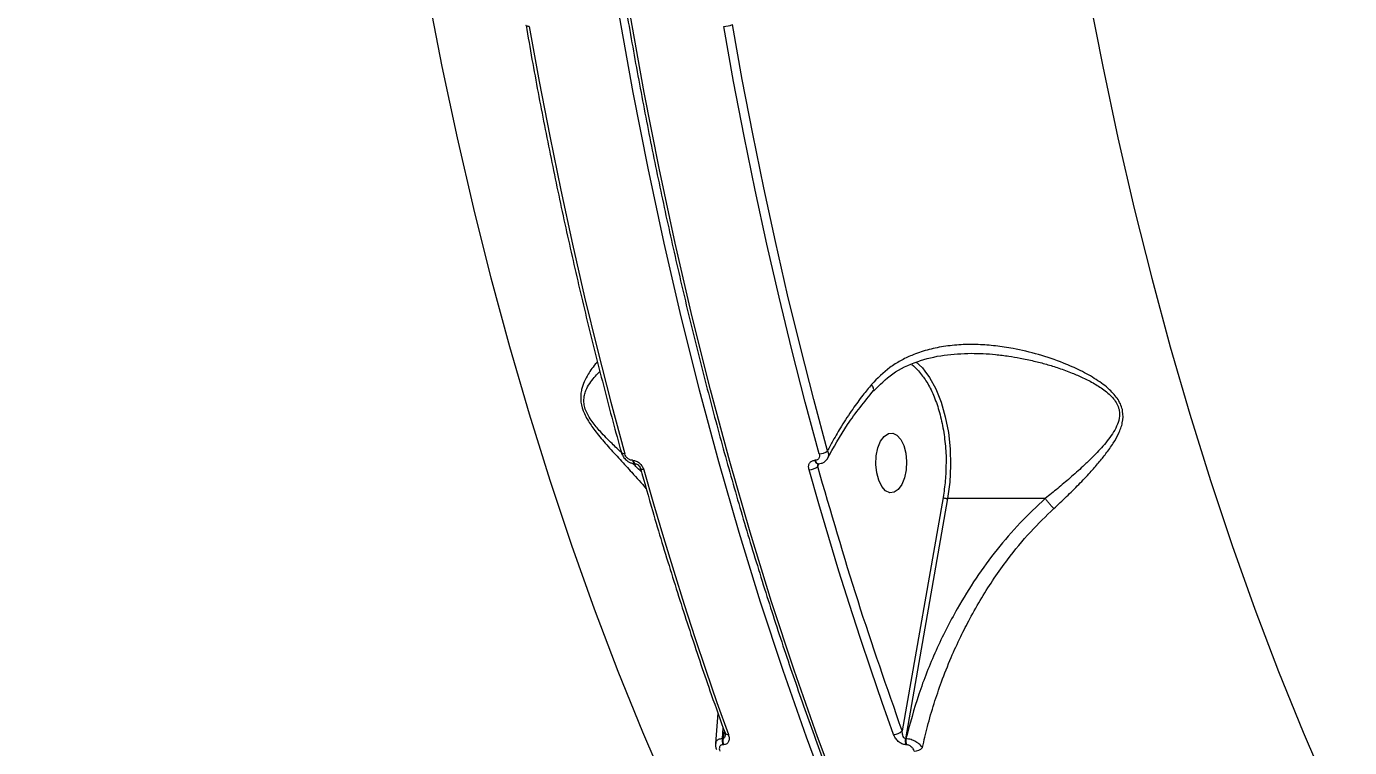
# Model space of a CAD drawing. Header units: millimetres. Extents: x -8045 to 6871, y -5915 to 5473.
# Drawn here: x -3516.5 to -3317.5, y -1629 to -1520.5 of the extents above; entities that cross this region are included whole.
import ezdxf

# ---------------------------------------------------------------- set-up
doc = ezdxf.new("R2010")
doc.units = ezdxf.units.MM
for name, color, linetype in [('DIKOM_ОБЪЕКТ', 7, 'Continuous'), ('DIKOM_РАЗМЕР_ЗОНА', 7, 'Continuous'), ('DIKOM_РАЗМЕР_ОБЪЕКТА', 7, 'Continuous')]:
    doc.layers.add(name, color=color, linetype=linetype)
doc.styles.add('style1', font='arial.ttf', dxfattribs={"width": 0.8})
doc.dimstyles.new('1-50', dxfattribs={"dimtxt": 300, "dimasz": 200, "dimexe": 100, "dimexo": 0, "dimgap": 100, "dimtad": 1, "dimtxsty": 'style1', "dimcen": 200, "dimclrd": 7, "dimclre": 7, "dimclrt": 7, "dimadec": 1, "dimazin": 2, "dimtfac": 1, "dimtmove": 0, "dimatfit": 2, "dimfxl": 0, "dimlwd": 25, "dimlwe": 18, "dimarcsym": 0})

# ---------------------------------------------------------------- blocks, each defined once
blk = doc.blocks.new('*D9')
at = {"layer": 'Defpoints', "color": 0, "linetype": 'Continuous', "transparency": 16777216}
for p in [(5663.54, -234.65), (-5019.6, -1388.73), (5663.54, -4701.47)]:
    blk.add_point(p, dxfattribs=at)
at = {"layer": 'DIKOM_РАЗМЕР_ОБЪЕКТА', "color": 7, "linetype": 'Continuous', "lineweight": 18, "transparency": 16777216}
for p, q in [((5663.54, -234.65), (5663.54, -4801.47)), ((-5019.6, -1388.73), (-5019.6, -4801.47))]:
    blk.add_line(p, q, dxfattribs=at)
at = {"layer": 'DIKOM_РАЗМЕР_ОБЪЕКТА', "color": 7, "linetype": 'Continuous', "lineweight": 25, "transparency": 16777216}
blk.add_line((-4819.6, -4701.47), (5463.54, -4701.47), dxfattribs=at)
at = {"layer": 'DIKOM_РАЗМЕР_ОБЪЕКТА', "color": 7, "linetype": 'Continuous', "transparency": 16777216}
for points in [[(-4819.6, -4668.14), (-4819.6, -4734.8), (-5019.6, -4701.47)], [(5463.54, -4668.14), (5463.54, -4734.8), (5663.54, -4701.47)]]:
    blk.add_solid(points, dxfattribs=at)
at = {"layer": 'DIKOM_РАЗМЕР_ОБЪЕКТА', "color": 7, "linetype": 'Continuous', "lineweight": 15, "transparency": 16777216, "insert": (-74.37, -4448.3), "char_height": 300, "attachment_point": 5, "style": 'style1'}
blk.add_mtext('10700', dxfattribs=at)
blk = doc.blocks.new('*D10')
at = {"layer": 'Defpoints', "color": 0, "linetype": 'Continuous', "transparency": 16777216}
for p in [(-1653.81, 3474.95), (-5616.46, -3083.4), (491.01, -3083.4)]:
    blk.add_point(p, dxfattribs=at)
at = {"layer": 'DIKOM_РАЗМЕР_ОБЪЕКТА', "color": 7, "linetype": 'Continuous', "lineweight": 18, "transparency": 16777216}
for p, q in [((-1653.81, 3474.95), (-5716.46, 3474.95)), ((491.01, -3083.4), (-5716.46, -3083.4))]:
    blk.add_line(p, q, dxfattribs=at)
at = {"layer": 'DIKOM_РАЗМЕР_ОБЪЕКТА', "color": 7, "linetype": 'Continuous', "lineweight": 25, "transparency": 16777216}
blk.add_line((-5616.46, 3274.95), (-5616.46, -2883.4), dxfattribs=at)
at = {"layer": 'DIKOM_РАЗМЕР_ОБЪЕКТА', "color": 7, "linetype": 'Continuous', "transparency": 16777216}
for points in [[(-5649.79, 3274.95), (-5583.12, 3274.95), (-5616.46, 3474.95)], [(-5649.79, -2883.4), (-5583.12, -2883.4), (-5616.46, -3083.4)]]:
    blk.add_solid(points, dxfattribs=at)
at = {"layer": 'DIKOM_РАЗМЕР_ОБЪЕКТА', "color": 7, "linetype": 'Continuous', "lineweight": 15, "transparency": 16777216, "insert": (-5869.63, -1326.86), "char_height": 300, "attachment_point": 5, "rotation": 90, "style": 'style1'}
blk.add_mtext('6550', dxfattribs=at)
blk = doc.blocks.new('*D11')
at = {"layer": 'Defpoints', "color": 0, "transparency": 16777216}
for p in [(6870.85, -184.65), (-7019.6, -1388.73), (-7019.6, -5814.65)]:
    blk.add_point(p, dxfattribs=at)
at = {"layer": 'DIKOM_РАЗМЕР_ЗОНА', "color": 7, "lineweight": 18, "transparency": 16777216}
for p, q in [((6870.85, -184.65), (6870.85, -5914.65)), ((-7019.6, -1388.73), (-7019.6, -5914.65))]:
    blk.add_line(p, q, dxfattribs=at)
at = {"layer": 'DIKOM_РАЗМЕР_ЗОНА', "color": 7, "lineweight": 25, "transparency": 16777216}
blk.add_line((6670.85, -5814.65), (-6819.6, -5814.65), dxfattribs=at)
at = {"layer": 'DIKOM_РАЗМЕР_ЗОНА', "color": 7, "transparency": 16777216}
for points in [[(-6819.6, -5781.31), (-6819.6, -5847.98), (-7019.6, -5814.65)], [(6670.85, -5781.31), (6670.85, -5847.98), (6870.85, -5814.65)]]:
    blk.add_solid(points, dxfattribs=at)
at = {"layer": 'DIKOM_РАЗМЕР_ЗОНА', "color": 7, "transparency": 16777216, "insert": (-74.37, -5561.37), "char_height": 300, "attachment_point": 5, "style": 'style1'}
blk.add_mtext('13900', dxfattribs=at)
blk = doc.blocks.new('*D12')
at = {"layer": 'Defpoints', "color": 0, "transparency": 16777216}
for p in [(-2189.61, 5472.65), (-7595.21, -5084.97), (-495.58, -5084.97)]:
    blk.add_point(p, dxfattribs=at)
at = {"layer": 'DIKOM_РАЗМЕР_ЗОНА', "color": 7, "lineweight": 18, "transparency": 16777216}
for p, q in [((-2189.61, 5472.65), (-7695.21, 5472.65)), ((-495.58, -5084.97), (-7695.21, -5084.97))]:
    blk.add_line(p, q, dxfattribs=at)
at = {"layer": 'DIKOM_РАЗМЕР_ЗОНА', "color": 7, "lineweight": 25, "transparency": 16777216}
blk.add_line((-7595.21, 5272.65), (-7595.21, -4884.97), dxfattribs=at)
at = {"layer": 'DIKOM_РАЗМЕР_ЗОНА', "color": 7, "transparency": 16777216}
for points in [[(-7628.55, 5272.65), (-7561.88, 5272.65), (-7595.21, 5472.65)], [(-7628.55, -4884.97), (-7561.88, -4884.97), (-7595.21, -5084.97)]]:
    blk.add_solid(points, dxfattribs=at)
at = {"layer": 'DIKOM_РАЗМЕР_ЗОНА', "color": 7, "transparency": 16777216, "insert": (-7848.38, -1452.59), "char_height": 300, "attachment_point": 5, "rotation": 90, "style": 'style1'}
blk.add_mtext('10550', dxfattribs=at)

msp = doc.modelspace()

# ---------------------------------------------------------------- linework, layer by layer
at = {"layer": 'DIKOM_ОБЪЕКТ', "color": 7, "linetype": 'Continuous', "lineweight": 15}
for p, q in [((-3425.317, -1585.763), (-3425.345, -1585.763)), ((-3424.892, -1586.287), (-3424.863, -1586.287)), ((-3397.859, -1585.763), (-3397.887, -1585.763)), ((-3397.468, -1586.7), (-3397.278, -1586.269)), ((-3397.434, -1586.287), (-3397.406, -1586.287)), ((-3378.61, -1591.348), (-3384.77, -1626.469)), ((-3377.937, -1591.51), (-3384.279, -1627.664)), ((-3363.228, -1591.51), (-3377.937, -1591.51)), ((-3363.226, -1591.511), (-3363.228, -1591.51)), ((-3412.475, -1623.82), (-3412.863, -1628.387)), ((-3411.797, -1627.664), (-3411.695, -1626.001)), ((-3411.708, -1627.664), (-3411.797, -1627.664)), ((-3411.708, -1627.664), (-3411.508, -1626.522)), ((-3411.413, -1626.837), (-3411.39, -1627.184)), ((-3384.279, -1627.664), (-3384.191, -1627.664)), ((-3411.641, -1628.564), (-3411.73, -1628.564)), ((-3384.124, -1628.564), (-3384.212, -1628.564))]:
    msp.add_line(p, q, dxfattribs=at)
at = {"layer": 'DIKOM_ОБЪЕКТ', "color": 7, "linetype": 'Continuous', "lineweight": 15, "flags": 128}
for points in [[(-3438.449, -1387.16), (-3438.343, -1399.347), (-3438.055, -1411.523), (-3437.584, -1423.678), (-3436.933, -1435.801), (-3436.101, -1447.883), (-3435.088, -1459.912), (-3433.896, -1471.879), (-3432.526, -1483.774), (-3430.978, -1495.587), (-3429.255, -1507.308), (-3427.357, -1518.927), (-3425.286, -1530.434), (-3423.044, -1541.819), (-3420.633, -1553.073), (-3418.055, -1564.187), (-3415.312, -1575.15), (-3412.406, -1585.955), (-3409.34, -1596.591), (-3406.116, -1607.05), (-3402.737, -1617.323), (-3399.206, -1627.401), (-3395.526, -1637.276)], [(-3393.811, -1637.276), (-3397.491, -1627.401), (-3401.022, -1617.323), (-3404.401, -1607.05), (-3407.625, -1596.591), (-3410.691, -1585.955), (-3413.597, -1575.15), (-3416.34, -1564.187), (-3418.919, -1553.073), (-3421.33, -1541.819), (-3423.572, -1530.434), (-3425.642, -1518.927), (-3427.54, -1507.308), (-3429.264, -1495.587), (-3430.811, -1483.774), (-3432.182, -1471.879), (-3433.374, -1459.912), (-3434.386, -1447.883), (-3435.219, -1435.801), (-3435.87, -1423.678), (-3436.34, -1411.523), (-3436.628, -1399.347), (-3436.735, -1387.16)], [(-3419.938, -1635.641), (-3423.788, -1626.702), (-3427.495, -1617.54), (-3431.057, -1608.163), (-3434.47, -1598.579), (-3437.73, -1588.797), (-3440.836, -1578.827), (-3443.783, -1568.677), (-3446.57, -1558.358), (-3449.193, -1547.879), (-3451.65, -1537.249), (-3453.939, -1526.478), (-3456.058, -1515.577), (-3458.005, -1504.556), (-3459.778, -1493.424), (-3461.375, -1482.193), (-3462.795, -1470.872), (-3464.036, -1459.473), (-3465.098, -1448.005)], [(-3365.752, -1448.005), (-3364.69, -1459.473), (-3363.449, -1470.872), (-3362.029, -1482.193), (-3360.432, -1493.424), (-3358.659, -1504.556), (-3356.713, -1515.577), (-3354.594, -1526.478), (-3352.304, -1537.249), (-3349.847, -1547.879), (-3347.224, -1558.358), (-3344.437, -1568.677), (-3341.49, -1578.827), (-3338.384, -1588.797), (-3335.124, -1598.579), (-3331.711, -1608.163), (-3328.15, -1617.54), (-3324.442, -1626.702), (-3320.593, -1635.641)], [(-3440.856, -1520.469), (-3441.007, -1520.463), (-3441.136, -1520.447), (-3441.238, -1520.42), (-3441.309, -1520.383), (-3441.348, -1520.339), (-3441.355, -1520.313)], [(-3440.856, -1520.469), (-3439.367, -1528.752), (-3437.788, -1536.972), (-3436.122, -1545.127), (-3434.368, -1553.212), (-3432.528, -1561.225), (-3430.601, -1569.161), (-3428.59, -1577.017), (-3426.495, -1584.79)], [(-3397.248, -1584.79), (-3399.344, -1577.017), (-3401.355, -1569.161), (-3403.281, -1561.225), (-3405.122, -1553.212), (-3406.875, -1545.127), (-3408.542, -1536.972), (-3410.12, -1528.752), (-3411.61, -1520.469)], [(-3395.973, -1584.352), (-3398.064, -1576.596), (-3400.071, -1568.757), (-3401.992, -1560.839), (-3403.829, -1552.844), (-3405.579, -1544.776), (-3407.242, -1536.64), (-3408.817, -1528.437), (-3410.303, -1520.173)], [(-3382.707, -1570.927), (-3381.727, -1571.868), (-3381.333, -1572.338)], [(-3381.333, -1572.338), (-3380.655, -1573.293), (-3379.706, -1575.018), (-3378.905, -1577.005), (-3378.269, -1579.205), (-3377.813, -1581.568), (-3377.548, -1584.038), (-3377.48, -1586.557), (-3377.611, -1589.068), (-3377.937, -1591.51)], [(-3388.412, -1583.907), (-3388.004, -1582.9), (-3387.467, -1582.158), (-3386.843, -1581.739), (-3386.184, -1581.678), (-3385.543, -1581.98), (-3384.972, -1582.62), (-3384.517, -1583.547), (-3384.214, -1584.686), (-3384.09, -1585.943), (-3384.152, -1587.218), (-3384.397, -1588.407), (-3384.805, -1589.414), (-3385.343, -1590.157), (-3385.966, -1590.576), (-3386.625, -1590.637), (-3387.266, -1590.335), (-3387.837, -1589.695), (-3388.293, -1588.768), (-3388.595, -1587.629), (-3388.72, -1586.371), (-3388.657, -1585.096), (-3388.412, -1583.907)], [(-3426.495, -1584.79), (-3426.646, -1584.782), (-3426.777, -1584.758), (-3426.882, -1584.718), (-3426.957, -1584.664), (-3427, -1584.598), (-3427.006, -1584.581)], [(-3425.345, -1585.763), (-3425.273, -1585.96), (-3425.178, -1586.118), (-3425.067, -1586.228), (-3424.946, -1586.282), (-3424.89, -1586.287)], [(-3425.317, -1585.763), (-3425.245, -1585.96), (-3425.15, -1586.118), (-3425.039, -1586.228), (-3424.918, -1586.282), (-3424.861, -1586.287)], [(-3423.635, -1587.179), (-3423.794, -1587.17), (-3423.929, -1587.143), (-3424.035, -1587.098), (-3424.109, -1587.039), (-3424.147, -1586.966), (-3424.148, -1586.961)], [(-3423.635, -1587.179), (-3422.171, -1592.31), (-3420.669, -1597.4), (-3419.132, -1602.449), (-3417.558, -1607.456), (-3415.948, -1612.42), (-3414.303, -1617.339), (-3412.622, -1622.214), (-3410.907, -1627.043)], [(-3386.049, -1627.043), (-3387.765, -1622.214), (-3389.445, -1617.339), (-3391.09, -1612.42), (-3392.7, -1607.456), (-3394.274, -1602.449), (-3395.812, -1597.4), (-3397.313, -1592.31), (-3398.777, -1587.179)]]:
    msp.add_lwpolyline(points, dxfattribs=at)
at = {"layer": 'DIKOM_ОБЪЕКТ', "color": 7, "linetype": 'Continuous', "lineweight": 15}
for centre, radius, start, end in [((-3411.596, -1517.499), 2.969, 269.7334, 295.8173), ((-3397.298, -1585.711), 0.591, 185.04492, 257.33062), ((-3397.268, -1585.71), 0.593, 185.12552, 256.80624), ((-3397.252, -1582.706), 2.084, 270.09216, 307.84447), ((-3398.767, -1585.177), 2.002, 269.70065, 310.45727), ((-3410.014, -1627.984), 1.812, 169.84327, 198.67539), ((-3409.928, -1627.984), 1.808, 169.81778, 198.70088), ((-3410.988, -1626.538), 0.512, 210.34023, 279.15062), ((-3386.056, -1625.315), 1.727, 270.21294, 318.09593), ((-3382.499, -1627.984), 1.808, 169.81778, 198.70088), ((-3382.407, -1627.984), 1.812, 169.84327, 198.67539), ((-3382.97, -1627.777), 1.753, 270.61267, 316.09425)]:
    msp.add_arc(centre, radius, start, end, dxfattribs=at)
for points, knots in [([(-3437.213, -1387.159), (-3437.199, -1390.695), (-3437.179, -1395.823), (-3437.041, -1403.585), (-3436.868, -1410.553), (-3436.577, -1418.865), (-3436.18, -1427.6), (-3435.661, -1436.748), (-3435.017, -1446.179), (-3434.241, -1455.817), (-3433.331, -1465.604), (-3432.286, -1475.494), (-3431.103, -1485.452), (-3429.782, -1495.449), (-3428.322, -1505.461), (-3426.724, -1515.467), (-3424.987, -1525.45), (-3423.112, -1535.392), (-3421.1, -1545.28), (-3418.951, -1555.101), (-3416.668, -1564.843), (-3414.25, -1574.493), (-3411.701, -1584.043), (-3409.02, -1593.482), (-3406.211, -1602.801), (-3403.273, -1611.99), (-3400.211, -1621.042), (-3397.026, -1629.948), (-3393.72, -1638.701), (-3390.295, -1647.293), (-3386.753, -1655.717), (-3383.098, -1663.966), (-3379.331, -1672.034), (-3375.455, -1679.915), (-3371.473, -1687.602), (-3367.387, -1695.09), (-3363.2, -1702.373), (-3358.916, -1709.446), (-3354.536, -1716.303), (-3350.063, -1722.941), (-3345.501, -1729.353), (-3340.852, -1735.537), (-3336.119, -1741.487), (-3331.304, -1747.199), (-3326.411, -1752.67), (-3321.443, -1757.895), (-3316.401, -1762.872), (-3311.289, -1767.596), (-3306.11, -1772.064), (-3300.865, -1776.274), (-3295.558, -1780.221), (-3290.19, -1783.903), (-3284.764, -1787.319), (-3279.282, -1790.455), (-3274.033, -1793.198), (-3270.594, -1794.756), (-3269.015, -1795.471)], [0, 0, 0, 0, 0.0188203, 0.0272906, 0.0413383, 0.0559454, 0.0716292, 0.0880071, 0.1049248, 0.1222587, 0.1399211, 0.1578472, 0.175988, 0.1943055, 0.2127706, 0.2313596, 0.2500541, 0.2688382, 0.2876993, 0.3066269, 0.3256121, 0.3446475, 0.3637262, 0.3828431, 0.4019932, 0.4211723, 0.4403769, 0.4596039, 0.4788504, 0.4981142, 0.5173929, 0.536685, 0.5559887, 0.5753028, 0.5946263, 0.6139584, 0.6332979, 0.6526449, 0.671999, 0.6913599, 0.710728, 0.7301038, 0.7494874, 0.7688799, 0.7882827, 0.8076966, 0.8271238, 0.8465663, 0.866026, 0.8855061, 0.9050093, 0.9245393, 0.9440999, 0.9636954, 0.9833304, 1, 1, 1, 1]), ([(-3441.337, -1520.31), (-3441.044, -1522.015), (-3440.176, -1527.069), (-3438.588, -1535.389), (-3436.581, -1545.281), (-3434.431, -1555.1), (-3432.151, -1564.845), (-3429.722, -1574.484), (-3428.001, -1581.065), (-3427.055, -1584.392), (-3427.001, -1584.58)], [0, 0, 0, 0, 0.0769142, 0.2279315, 0.3795683, 0.5317394, 0.6843736, 0.8374114, 0.9907975, 1, 1, 1, 1]), ([(-3361.945, -1593.014), (-3361.303, -1592.419), (-3360.013, -1591.224), (-3358.187, -1589.411), (-3356.578, -1587.713), (-3355.218, -1586.166), (-3354.046, -1584.71), (-3353.024, -1583.266), (-3352.293, -1581.98), (-3351.861, -1580.944), (-3351.539, -1579.829), (-3351.476, -1578.649), (-3351.817, -1577.465), (-3352.256, -1576.63), (-3352.851, -1575.846), (-3353.897, -1574.779), (-3355.601, -1573.525), (-3357.943, -1572.224), (-3360.841, -1570.941), (-3364.226, -1569.79), (-3367.665, -1568.974), (-3370.702, -1568.518), (-3373.309, -1568.32), (-3375.935, -1568.336), (-3378.519, -1568.595), (-3381.008, -1569.124), (-3383.171, -1569.863), (-3385.023, -1570.762), (-3387.165, -1572.085), (-3388.489, -1573.445), (-3389.375, -1574.355)], [0, 0, 0, 0, 0.0414694, 0.0834121, 0.1246546, 0.1569922, 0.1872224, 0.2206014, 0.2496172, 0.2661081, 0.28111, 0.3124976, 0.3280559, 0.3440076, 0.3590839, 0.3755941, 0.4150542, 0.4578395, 0.5006747, 0.5629596, 0.6249167, 0.6667768, 0.7084912, 0.7497065, 0.7931812, 0.8347092, 0.8746278, 0.9063808, 0.9373535, 1, 1, 1, 1]), ([(-3389.088, -1575.358), (-3388.164, -1574.43), (-3386.261, -1572.516), (-3382.547, -1570.814), (-3378.534, -1569.812), (-3375.743, -1569.708), (-3374.372, -1569.657)], [0, 0, 0, 0, 0.2441193, 0.5027962, 0.755685, 1, 1, 1, 1]), ([(-3374.401, -1569.661), (-3373.79, -1569.669), (-3372.567, -1569.684), (-3370.672, -1569.833), (-3368.824, -1570.06), (-3366.891, -1570.386), (-3364.999, -1570.79), (-3363.055, -1571.299), (-3361.128, -1571.896), (-3359.293, -1572.568), (-3357.5, -1573.341), (-3355.822, -1574.204), (-3354.434, -1575.102), (-3353.449, -1575.949), (-3352.8, -1576.671), (-3352.321, -1577.458), (-3352.063, -1578.306), (-3352.04, -1579.292), (-3352.336, -1580.376), (-3352.935, -1581.514), (-3353.695, -1582.597), (-3354.542, -1583.621), (-3355.448, -1584.607), (-3356.453, -1585.622), (-3357.797, -1586.905), (-3359.452, -1588.384), (-3361.342, -1589.991), (-3362.604, -1591.008), (-3363.228, -1591.51)], [0, 0, 0, 0, 0.0416865, 0.0833245, 0.1286895, 0.1673702, 0.2152184, 0.2585643, 0.302088, 0.3502642, 0.3892774, 0.4327189, 0.4765064, 0.4999022, 0.5205607, 0.5429712, 0.5644344, 0.5852643, 0.6181961, 0.6520945, 0.6861049, 0.7205928, 0.7533107, 0.7865938, 0.8262209, 0.8886768, 0.9450058, 1, 1, 1, 1]), ([(-3430.594, -1570.942), (-3430.652, -1571.003), (-3430.931, -1571.295), (-3431.416, -1571.917), (-3432.047, -1572.838), (-3432.599, -1573.868), (-3432.963, -1574.9), (-3433.116, -1575.803), (-3433.148, -1576.837), (-3432.905, -1578.002), (-3432.364, -1579.197), (-3431.862, -1580.057), (-3431.28, -1580.904), (-3430.347, -1582.125), (-3428.959, -1583.728), (-3427.195, -1585.655), (-3425.237, -1587.777), (-3423.973, -1589.223), (-3423.255, -1590.047)], [0, 0, 0, 0, 0.0193828, 0.0927443, 0.1602169, 0.2368024, 0.3020528, 0.3395614, 0.3737891, 0.44519, 0.4797392, 0.5168062, 0.5505433, 0.5876073, 0.6781752, 0.7754686, 0.8722594, 1, 1, 1, 1]), ([(-3383.324, -1571.346), (-3382.968, -1571.632), (-3382.393, -1572.093), (-3381.894, -1572.809), (-3381.704, -1573.08)], [0, 0, 0, 0, 0.6201764, 1, 1, 1, 1]), ([(-3426.992, -1584.612), (-3427.463, -1584.164), (-3428.522, -1583.156), (-3429.819, -1581.85), (-3430.813, -1580.719), (-3431.429, -1579.931), (-3431.967, -1579.106), (-3432.382, -1578.246), (-3432.576, -1577.546), (-3432.64, -1577.001), (-3432.644, -1576.493), (-3432.558, -1575.894), (-3432.287, -1575.056), (-3431.788, -1574.163), (-3431.099, -1573.286), (-3430.569, -1572.712), (-3430.274, -1572.452), (-3430.226, -1572.41)], [0, 0, 0, 0, 0.1100094, 0.2476609, 0.2999242, 0.3519414, 0.4071167, 0.4571663, 0.5086472, 0.5352172, 0.5628086, 0.6122457, 0.6682789, 0.7730104, 0.876605, 0.980131, 1, 1, 1, 1]), ([(-3381.704, -1573.08), (-3381.526, -1573.308), (-3380.957, -1574.037), (-3380.136, -1575.671), (-3379.283, -1577.935), (-3378.642, -1580.517), (-3378.273, -1583.269), (-3378.126, -1585.193), (-3378.166, -1586.152), (-3378.167, -1586.178)], [0, 0, 0, 0, 0.0805673, 0.2578433, 0.4406785, 0.6264364, 0.8121949, 0.9950324, 1, 1, 1, 1]), ([(-3396.043, -1585.601), (-3395.085, -1583.844), (-3393.162, -1580.317), (-3390.43, -1576.947), (-3389.058, -1575.254)], [0, 0, 0, 0, 0.4979072, 1, 1, 1, 1]), ([(-3389.375, -1574.355), (-3389.81, -1574.891), (-3390.801, -1576.108), (-3392.331, -1578.195), (-3393.837, -1580.482), (-3395.069, -1582.59), (-3395.71, -1583.84), (-3395.973, -1584.352)], [0, 0, 0, 0, 0.1659164, 0.377378, 0.633176, 0.849644, 1, 1, 1, 1]), ([(-3389.127, -1575.316), (-3389.109, -1575.301), (-3389.053, -1575.251), (-3389.038, -1575.1), (-3389.084, -1574.878), (-3389.196, -1574.626), (-3389.317, -1574.443), (-3389.375, -1574.355)], [0, 0, 0, 0, 0.1050189, 0.3424126, 0.5738458, 0.7942532, 1, 1, 1, 1]), ([(-3427.006, -1584.578), (-3426.944, -1584.752), (-3426.81, -1585.128), (-3426.468, -1585.561), (-3426.095, -1585.881), (-3425.739, -1586.094), (-3425.349, -1586.247), (-3425.087, -1586.268), (-3424.963, -1586.278)], [0, 0, 0, 0, 0.1993559, 0.4304384, 0.5612552, 0.7036219, 0.8585465, 1, 1, 1, 1]), ([(-3425.345, -1585.763), (-3425.406, -1585.759), (-3425.528, -1585.751), (-3425.715, -1585.688), (-3425.896, -1585.594), (-3426.118, -1585.427), (-3426.356, -1585.159), (-3426.448, -1584.913), (-3426.495, -1584.79)], [0, 0, 0, 0, 0.1249927, 0.2509886, 0.3752783, 0.5011701, 0.7505294, 1, 1, 1, 1]), ([(-3425.317, -1585.763), (-3425.228, -1585.768), (-3425.05, -1585.779), (-3424.776, -1585.87), (-3424.51, -1586.007), (-3424.186, -1586.25), (-3423.839, -1586.643), (-3423.703, -1587), (-3423.635, -1587.179)], [0, 0, 0, 0, 0.12512, 0.2510139, 0.375131, 0.5012322, 0.7504683, 1, 1, 1, 1]), ([(-3423.979, -1587.498), (-3424.26, -1587.223), (-3424.687, -1586.807), (-3425.136, -1586.381), (-3425.289, -1586.235)], [0, 0, 0, 0, 0.6588413, 1, 1, 1, 1]), ([(-3424.862, -1586.287), (-3424.794, -1586.297), (-3424.649, -1586.316), (-3424.441, -1586.469), (-3424.249, -1586.701), (-3424.173, -1586.898), (-3424.134, -1587.001)], [0, 0, 0, 0, 0.2054405, 0.4375223, 0.7049997, 1, 1, 1, 1]), ([(-3398.777, -1587.179), (-3398.81, -1587), (-3398.874, -1586.642), (-3398.745, -1586.25), (-3398.557, -1586.007), (-3398.368, -1585.87), (-3398.145, -1585.779), (-3397.973, -1585.768), (-3397.887, -1585.763)], [0, 0, 0, 0, 0.2500132, 0.4992261, 0.6251435, 0.7495168, 0.8750497, 1, 1, 1, 1]), ([(-3397.248, -1584.79), (-3397.227, -1584.913), (-3397.184, -1585.159), (-3397.273, -1585.427), (-3397.402, -1585.594), (-3397.531, -1585.688), (-3397.683, -1585.751), (-3397.801, -1585.759), (-3397.859, -1585.763)], [0, 0, 0, 0, 0.2499213, 0.4991459, 0.6254125, 0.7494574, 0.8753672, 1, 1, 1, 1]), ([(-3397.468, -1586.7), (-3397.463, -1586.617), (-3397.454, -1586.451), (-3397.409, -1586.281), (-3397.367, -1586.207), (-3397.364, -1586.202)], [0, 0, 0, 0, 0.4843596, 0.9656045, 1, 1, 1, 1]), ([(-3397.404, -1586.287), (-3397.241, -1586.273), (-3396.916, -1586.245), (-3396.492, -1586.038), (-3396.156, -1585.756), (-3396.013, -1585.52), (-3395.944, -1585.404)], [0, 0, 0, 0, 0.2597159, 0.5169245, 0.7641866, 1, 1, 1, 1]), ([(-3395.973, -1584.352), (-3395.904, -1584.561), (-3395.778, -1584.946), (-3395.901, -1585.249), (-3395.958, -1585.387)], [0, 0, 0, 0, 0.5418681, 1, 1, 1, 1]), ([(-3378.167, -1586.178), (-3378.186, -1587.065), (-3378.222, -1588.824), (-3378.481, -1590.511), (-3378.61, -1591.348)], [0, 0, 0, 0, 0.5040541, 1, 1, 1, 1]), ([(-3424.132, -1586.957), (-3423.522, -1589.128), (-3422.024, -1594.458), (-3419.494, -1602.799), (-3416.557, -1611.987), (-3413.866, -1619.993), (-3412.105, -1624.87), (-3411.412, -1626.79)], [0, 0, 0, 0, 0.158229, 0.3884893, 0.619098, 0.8500144, 1, 1, 1, 1]), ([(-3384.77, -1626.469), (-3387.029, -1620.013), (-3391.548, -1607.102), (-3395.495, -1593.501), (-3397.468, -1586.7)], [0, 0, 0, 0, 0.5, 1, 1, 1, 1]), ([(-3363.226, -1591.511), (-3364.516, -1592.714), (-3367.087, -1595.109), (-3370.545, -1599.169), (-3373.701, -1603.488), (-3376.828, -1608.549), (-3379.771, -1614.382), (-3382.393, -1620.946), (-3383.592, -1625.428), (-3384.191, -1627.664)], [0, 0, 0, 0, 0.1253574, 0.2497307, 0.3744915, 0.5004038, 0.6664992, 0.8335808, 1, 1, 1, 1]), ([(-3378.61, -1591.348), (-3378.571, -1591.369), (-3378.495, -1591.411), (-3378.315, -1591.465), (-3378.117, -1591.502), (-3377.997, -1591.507), (-3377.937, -1591.51)], [0, 0, 0, 0, 0.2499865, 0.4998829, 0.7499296, 1, 1, 1, 1]), ([(-3361.945, -1593.014), (-3362.058, -1592.901), (-3362.289, -1592.673), (-3362.64, -1592.28), (-3362.967, -1591.878), (-3363.14, -1591.632), (-3363.226, -1591.511)], [0, 0, 0, 0, 0.2457047, 0.4999902, 0.7542357, 1, 1, 1, 1]), ([(-3381.707, -1628.993), (-3381.465, -1627.935), (-3380.959, -1625.718), (-3379.998, -1622.422), (-3378.822, -1618.959), (-3377.486, -1615.59), (-3376.04, -1612.419), (-3374.508, -1609.414), (-3372.837, -1606.479), (-3370.946, -1603.517), (-3368.539, -1600.154), (-3365.605, -1596.559), (-3363.126, -1594.158), (-3361.945, -1593.014)], [0, 0, 0, 0, 0.0794202, 0.1663986, 0.2491835, 0.3436959, 0.4269121, 0.4989145, 0.5848862, 0.6680868, 0.7497665, 0.8807293, 1, 1, 1, 1]), ([(-3411.797, -1627.664), (-3411.914, -1627.675), (-3412.147, -1627.696), (-3412.431, -1627.797), (-3412.641, -1627.943), (-3412.803, -1628.133), (-3412.809, -1628.3), (-3412.813, -1628.392)], [0, 0, 0, 0, 0.1981907, 0.394459, 0.5867892, 0.7732459, 1, 1, 1, 1]), ([(-3411.381, -1627.106), (-3411.382, -1627.122), (-3411.388, -1627.253), (-3411.456, -1627.435), (-3411.56, -1627.598), (-3411.645, -1627.657), (-3411.688, -1627.662), (-3411.708, -1627.664)], [0, 0, 0, 0, 0.0647468, 0.532215, 0.7976119, 0.903696, 1, 1, 1, 1]), ([(-3410.907, -1627.043), (-3410.857, -1627.223), (-3410.758, -1627.584), (-3410.823, -1627.999), (-3410.973, -1628.272), (-3411.146, -1628.433), (-3411.366, -1628.543), (-3411.55, -1628.557), (-3411.641, -1628.564)], [0, 0, 0, 0, 0.2496135, 0.4993585, 0.6273124, 0.7499365, 0.8763371, 1, 1, 1, 1]), ([(-3384.212, -1628.564), (-3384.308, -1628.557), (-3384.503, -1628.543), (-3384.805, -1628.432), (-3385.095, -1628.271), (-3385.443, -1627.998), (-3385.808, -1627.583), (-3385.969, -1627.223), (-3386.049, -1627.043)], [0, 0, 0, 0, 0.1238842, 0.2506297, 0.3733495, 0.5015633, 0.7510218, 1, 1, 1, 1]), ([(-3384.279, -1627.664), (-3384.3, -1627.662), (-3384.343, -1627.657), (-3384.435, -1627.598), (-3384.559, -1627.435), (-3384.71, -1627.047), (-3384.746, -1626.7), (-3384.77, -1626.469)], [0, 0, 0, 0, 0.0515209, 0.108451, 0.2506675, 0.5004482, 1, 1, 1, 1]), ([(-3381.707, -1628.993), (-3381.829, -1628.841), (-3382.076, -1628.533), (-3382.582, -1628.179), (-3383.046, -1627.943), (-3383.428, -1627.798), (-3383.821, -1627.695), (-3384.067, -1627.675), (-3384.191, -1627.664)], [0, 0, 0, 0, 0.2323411, 0.4741998, 0.6010564, 0.7316251, 0.8645404, 1, 1, 1, 1]), ([(-3412.842, -1628.37), (-3412.848, -1628.519), (-3412.86, -1628.815), (-3412.764, -1629.135), (-3412.717, -1629.293)], [0, 0, 0, 0, 0.5057858, 1, 1, 1, 1]), ([(-3411.73, -1628.564), (-3411.789, -1628.568), (-3411.906, -1628.577), (-3412.048, -1628.645), (-3412.159, -1628.747), (-3412.256, -1628.92), (-3412.295, -1629.186), (-3412.23, -1629.415), (-3412.197, -1629.53)], [0, 0, 0, 0, 0.1242964, 0.2500354, 0.3725929, 0.5005141, 0.7502752, 1, 1, 1, 1]), ([(-3382.951, -1629.53), (-3383.002, -1629.416), (-3383.105, -1629.187), (-3383.337, -1628.922), (-3383.56, -1628.748), (-3383.745, -1628.646), (-3383.938, -1628.577), (-3384.062, -1628.568), (-3384.124, -1628.564)], [0, 0, 0, 0, 0.2488123, 0.4982865, 0.6262111, 0.74926, 0.8752346, 1, 1, 1, 1])]:
    msp.add_open_spline(points, degree=3, knots=knots, dxfattribs=at)

# ---------------------------------------------------------------- dimensions: what is measured, and where the dimension line sits
at = {"layer": 'DIKOM_РАЗМЕР_ЗОНА'}
dim = msp.add_linear_dim(base=(-7595.212, -5084.969), p1=(-2189.606, 5472.652), p2=(-495.584, -5084.969), angle=90, text='10550', dimstyle='1-50', dxfattribs=at)
dim.commit()
dim.dimension.update_dxf_attribs({"geometry": '*D12', "text_midpoint": (-7595.212, -1452.593), "dimtype": 160})
dim = msp.add_linear_dim(base=(-7019.6, -5814.648), p1=(6870.851, -184.645), p2=(-7019.6, -1388.727), text='13900', dimstyle='1-50', dxfattribs=at)
dim.commit()
dim.dimension.update_dxf_attribs({"geometry": '*D11', "text_midpoint": (-74.375, -5814.648), "dimtype": 160})
at = {"layer": 'DIKOM_РАЗМЕР_ОБЪЕКТА', "color": 7, "linetype": 'Continuous', "lineweight": 15}
dim = msp.add_linear_dim(base=(-5616.456, -3083.398), p1=(-1653.813, 3474.95), p2=(491.015, -3083.398), angle=90, text='6550', dimstyle='1-50', dxfattribs=at)
dim.commit()
dim.dimension.update_dxf_attribs({"geometry": '*D10', "text_midpoint": (-5616.456, -1326.858), "dimtype": 160})
dim = msp.add_linear_dim(base=(5663.543, -4701.469), p1=(-5019.6, -1388.727), p2=(5663.543, -234.645), text='10700', dimstyle='1-50', dxfattribs=at)
dim.commit()
dim.dimension.update_dxf_attribs({"geometry": '*D9', "text_midpoint": (-74.375, -4701.469), "dimtype": 160})

doc.saveas('drawing.dxf')
